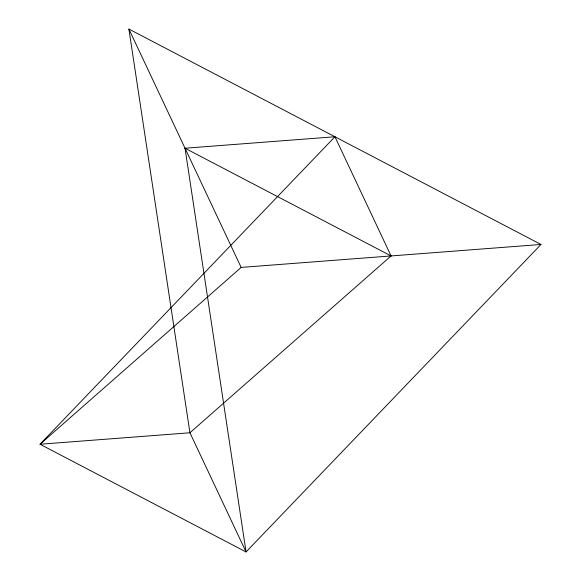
<?xml version="1.0" encoding="UTF-8"?>
<svg xmlns="http://www.w3.org/2000/svg" width="581" height="581" viewBox="0 0 581 581"><rect width="100%" height="100%" fill="white"/><g stroke="black" fill="none" stroke-linecap="round" stroke-linejoin="round"><path stroke-width="0.87" d="M334.939 136.76L40.016 444.24L246.061 551.95L540.984 244.47L128.895 29.05L189.929 432.772L246.061 551.95L185.027 148.228L334.939 136.76L391.071 255.945L189.929 432.772L40.016 444.24L241.159 267.413L540.984 244.47M185.027 148.228L391.071 255.945M128.895 29.05L241.159 267.413"/></g></svg>
